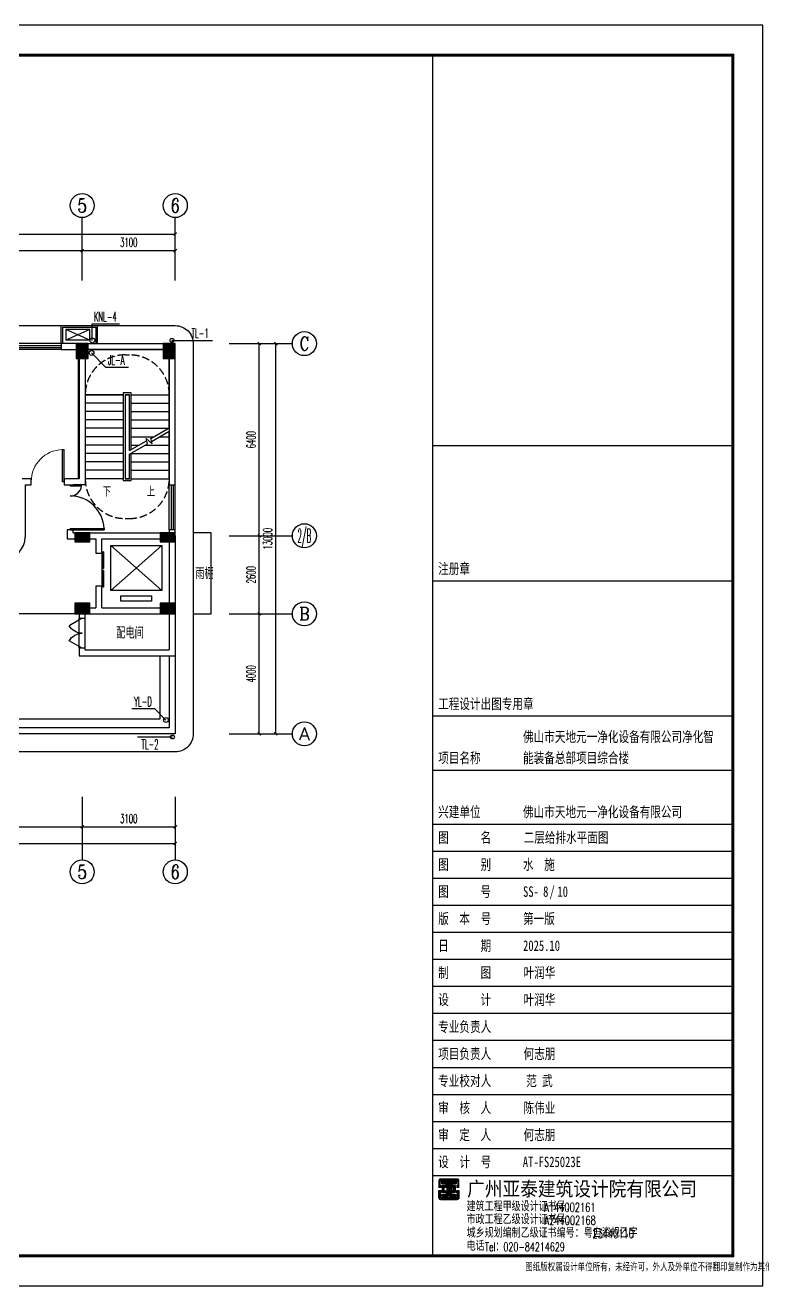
# Model space of a CAD drawing. Extents: x -1254782 to -617813, y -619975 to -323764.
# Drawn here: x -766242 to -741668, y -379629 to -337629 of the extents above; entities that cross this region are included whole.
import ezdxf
from ezdxf.enums import TextEntityAlignment as Align

# ---------------------------------------------------------------- set-up
doc = ezdxf.new("R2010")
doc.units = 0
doc.header["$LTSCALE"] = 1000
doc.header["$MEASUREMENT"] = 0
doc.linetypes.add('DASH', pattern=[0.35, 0.25, -0.1])
for name, color, linetype in [('2', 2, 'Continuous'), ('4', 4, 'Continuous'), ('9', 9, 'Continuous'), ('AC', 252, 'Continuous'), ('AXIS', 3, 'Continuous'), ('AXIS_TEXT', 7, 'Continuous'), ('DIM_SYMB', 3, 'Continuous'), ('EVTR', 2, 'Continuous'), ('K+T', 252, 'Continuous'), ('LATRINE', 6, 'Continuous'), ('PUB_TITLE', 4, 'Continuous'), ('STAIR', 2, 'Continuous'), ('TWT_LEAD', 3, 'Continuous'), ('TWT_TEXT', 7, 'Continuous'), ('VPIPE-给水', 1, 'Continuous'), ('VPIPE-雨水', 222, 'DASH'), ('WALL', 7, 'Continuous'), ('WALL-MOVE', 6, 'Continuous'), ('WINDOW', 4, 'Continuous'), ('框', 130, 'Continuous')]:
    doc.layers.add(name, color=color, linetype=linetype)
doc.styles.add('-宋体', font='simsun_0.shx', dxfattribs={"width": 0.8})
doc.styles.add('_TCH_AXIS', font='COMPLEX', dxfattribs={"bigfont": 'GBCBIG'})
doc.styles.add('_TCH_DIM', font='SIMPLEX.shx', dxfattribs={"width": 0.8, "bigfont": 'GBCBIG.shx'})
doc.styles.add('_TCH_DIM_T3', font='SIMPLEX.shx', dxfattribs={"width": 0.564706, "bigfont": 'GBCBIG.shx'})
doc.styles.add('COMPLEX', font='COMPLEX')
doc.styles.add('TBC', font='simhei_0.shx', dxfattribs={"width": 0.9})
doc.styles.add('天正', font='SIMPLEX.shx', dxfattribs={"width": 0.7, "bigfont": 'HZTXT.shx'})
doc.dimstyles.new('_TCH_ARCH&&100', dxfattribs={"dimtxt": 297.5, "dimasz": 100, "dimexe": 250, "dimexo": 300, "dimgap": 126.25, "dimtad": 1, "dimdec": 0, "dimzin": 0, "dimdsep": 46, "dimtxsty": '_TCH_DIM_T3', "dimblk": 'ARCHTICK', "dimcen": 0.09, "dimclrt": 7, "dimazin": 2, "dimtfac": 1, "dimtdec": 0, "dimtix": 1, "dimtmove": 2, "dimatfit": 3, "dimfxl": 1, "dimtolj": 1, "dimtzin": 0, "dimarcsym": 0})

# ---------------------------------------------------------------- blocks, each defined once
blk = doc.blocks.new('A$C545B6328')
at = {"layer": 'AC'}
for p, q in [((400, 450), (-400, 450)), ((-400, 450), (-400, 100)), ((400, 450), (-400, 100)), ((400, 100), (-400, 450)), ((400, 100), (400, 450)), ((400, 100), (-400, 100))]:
    blk.add_line(p, q, dxfattribs=at)
blk = doc.blocks.new('A$C66D56BDA')
at = {"layer": '9'}
for points in [[(0, 100), (400, 100), (400, 600), (0, 600)], [(3300, 600), (3000, 600), (3000, 100), (3300, 100)], [(6400, 100), (6800, 100), (6800, 600), (6400, 600)], [(13400, 100), (13800, 100), (13800, 600), (13400, 600)], [(20400, 100), (20800, 100), (20800, 600), (20400, 600)], [(27400, 100), (27800, 100), (27800, 600), (27400, 600)], [(30300, 100), (30700, 100), (30700, 600), (30300, 600)], [(3300, -5500), (3000, -5500), (3000, -6000), (3300, -6000)], [(27850, -6000), (27850, -5700), (27350, -5700), (27350, -6000)], [(30700, -6000), (30700, -5700), (30200, -5700), (30200, -6000)], [(6850, -8600), (6850, -8200), (6350, -8200), (6350, -8600)], [(13850, -8600), (13850, -8200), (13350, -8200), (13350, -8600)], [(20850, -8600), (20850, -8200), (20350, -8200), (20350, -8600)], [(27850, -8400), (27850, -8050), (27350, -8050), (27350, -8400)], [(30700, -8400), (30700, -8050), (30200, -8050), (30200, -8400)]]:
    blk.add_hatch(color=256, dxfattribs=at).paths.add_polyline_path(points)
h = blk.add_hatch(color=256, dxfattribs=at)
edge = h.paths.add_edge_path()
edge.add_line((125, -6000), (448, -6000))
edge.add_line((448, -6000), (448, -5100))
edge.add_line((448, -5100), (0, -5100))
edge.add_arc((3300, -5100), 3300, 180, 195.8266)
at = {"layer": 'WALL'}
for points in [[(0, 100), (400, 100), (400, 600), (0, 600)], [(3300, 600), (3000, 600), (3000, 100), (3300, 100)], [(6400, 100), (6800, 100), (6800, 600), (6400, 600)], [(13400, 100), (13800, 100), (13800, 600), (13400, 600)], [(20400, 100), (20800, 100), (20800, 600), (20400, 600)], [(27400, 100), (27800, 100), (27800, 600), (27400, 600)], [(30300, 100), (30700, 100), (30700, 600), (30300, 600)], [(3300, -5500), (3000, -5500), (3000, -6000), (3300, -6000)], [(27850, -6000), (27850, -5700), (27350, -5700), (27350, -6000)], [(30700, -6000), (30700, -5700), (30200, -5700), (30200, -6000)], [(6850, -8600), (6850, -8200), (6350, -8200), (6350, -8600)], [(13850, -8600), (13850, -8200), (13350, -8200), (13350, -8600)], [(20850, -8600), (20850, -8200), (20350, -8200), (20350, -8600)], [(27850, -8400), (27850, -8050), (27350, -8050), (27350, -8400)], [(30700, -8400), (30700, -8050), (30200, -8050), (30200, -8400)]]:
    blk.add_lwpolyline(points, close=True, dxfattribs=at)
blk.add_lwpolyline([(125, -6000), (448, -6000), (448, -5100), (0, -5100, 0.069167), (125, -6000, -0.123047)], format="xyb", dxfattribs=at)
blk = doc.blocks.new('$WINLIB2D$00000001')
at = {"color": 0}
for points in [[(-0.5, 0.5), (-0.5, -0.5)], [(-0.5, 0.5), (0.5, 0.5)], [(0.5, -0.5), (0.5, 0.5)], [(0.5, 0.167), (-0.5, 0.167)], [(0.5, -0.167), (-0.5, -0.167)], [(-0.5, -0.5), (0.5, -0.5)]]:
    blk.add_lwpolyline(points, dxfattribs=at)
blk = doc.blocks.new('$DORLIB2D$00000127')
at = {"color": 0}
for points in [[(-0.533, 0.795), (-0.533, 0.69)], [(-0.033, 0.795), (-0.533, 0.795)], [(-0.033, 0.795), (-0.033, 0.69)], [(0.533, 0.795), (0.033, 0.795)], [(0.033, 0.795), (0.033, 0.69)], [(0.533, 0.795), (0.533, 0.69)], [(-0.033, 0.69), (-0.533, 0.69)], [(0.5, 0.5), (-0.5, 0.5)], [(0.533, 0.69), (0.033, 0.69)]]:
    blk.add_lwpolyline(points, dxfattribs=at)
blk = doc.blocks.new('$DorLib2D$00000225')
at = {"color": 0}
for p, q in [((0.475, -0.001), (0.475, 0.752)), ((0.475, 0.752), (0.5, 0.752)), ((0.5, -0.001), (0.5, 0.752)), ((-0.5, 0), (-0.5, 0.252)), ((-0.475, 0.252), (-0.5, 0.252)), ((-0.475, 0), (-0.475, 0.252)), ((-0.475, 0), (-0.5, 0)), ((0.475, -0.001), (0.5, -0.001))]:
    blk.add_line(p, q, dxfattribs=at)
for centre, radius, start, end in [((0.505, -0.002), 0.755, 92.2493, 179.7238), ((-0.501, 0.003), 0.251, 359.7899, 84.0974)]:
    blk.add_arc(centre, radius, start, end, dxfattribs=at)
blk = doc.blocks.new('$DorLib2D$00000001')
for p, q in [((0.45, 0.975), (0.5, 0.975)), ((0.45, 0), (0.45, 0.975)), ((0.5, 0), (0.5, 0.975)), ((0.5, 0), (0.45, 0))]:
    blk.add_line(p, q)
at = {"lineweight": 13}
blk.add_arc((0.475, 0), 0.975, 91.4693, 180, dxfattribs=at)
blk = doc.blocks.new('$DorLib2D$00000231')
at = {"color": 0}
for p, q in [((-0.5, 0), (-0.25, 0.433)), ((0.5, 0), (0.25, 0.433))]:
    blk.add_line(p, q, dxfattribs=at)
for centre, start, end in [((-0.5, 0), 0, 60), ((0.5, 0), 120, 180)]:
    blk.add_arc(centre, 0.5, start, end, dxfattribs=at)
blk = doc.blocks.new('_ArchTick')
at = {"color": 0, "linetype": 'ByBlock', "const_width": 0.4}
blk.add_lwpolyline([(-0.5, -0.5), (0.5, 0.5)], dxfattribs=at)
blk = doc.blocks.new('*D203')
at = {"layer": 'AXIS', "color": 0, "lineweight": -2, "transparency": 16777216}
for p, q in [((4000, 2600), (4000, 1100)), ((34700, 2600), (34700, 1100)), ((4000, 1350), (34700, 1350))]:
    blk.add_line(p, q, dxfattribs=at)
at = {"layer": 'Defpoints', "color": 0, "transparency": 16777216}
for p in [(4000, 2900), (34700, 2900), (34700, 1350)]:
    blk.add_point(p, dxfattribs=at)
at = {"layer": 'AXIS', "color": 0, "lineweight": -2, "transparency": 16777216, "xscale": 100, "yscale": 100, "zscale": 100, "rotation": 180}
blk.add_blockref('_ArchTick', (4000, 1350), dxfattribs=at)
at = {"layer": 'AXIS', "color": 0, "lineweight": -2, "transparency": 16777216, "xscale": 100, "yscale": 100, "zscale": 100}
blk.add_blockref('_ArchTick', (34700, 1350), dxfattribs=at)
at = {"layer": 'AXIS', "color": 7, "transparency": 16777216, "insert": (19350, 1625), "char_height": 297.5, "attachment_point": 5, "style": '_TCH_DIM_T3'}
blk.add_mtext('\\A1;30700', dxfattribs=at)
blk = doc.blocks.new('*D207')
at = {"layer": 'AXIS', "color": 0, "lineweight": -2, "transparency": 16777216}
for p, q in [((24600, 2600), (24600, 1650)), ((31600, 2600), (31600, 1650)), ((24600, 1900), (31600, 1900))]:
    blk.add_line(p, q, dxfattribs=at)
at = {"layer": 'Defpoints', "color": 0, "transparency": 16777216}
for p in [(24600, 2900), (31600, 2900), (31600, 1900)]:
    blk.add_point(p, dxfattribs=at)
at = {"layer": 'AXIS', "color": 0, "lineweight": -2, "transparency": 16777216, "xscale": 100, "yscale": 100, "zscale": 100, "rotation": 180}
blk.add_blockref('_ArchTick', (24600, 1900), dxfattribs=at)
at = {"layer": 'AXIS', "color": 0, "lineweight": -2, "transparency": 16777216, "xscale": 100, "yscale": 100, "zscale": 100}
blk.add_blockref('_ArchTick', (31600, 1900), dxfattribs=at)
at = {"layer": 'AXIS', "color": 7, "transparency": 16777216, "insert": (28100, 2175), "char_height": 297.5, "attachment_point": 5, "style": '_TCH_DIM_T3'}
blk.add_mtext('\\A1;7000', dxfattribs=at)
blk = doc.blocks.new('*D208')
at = {"layer": 'AXIS', "color": 0, "lineweight": -2, "transparency": 16777216}
for p, q in [((31600, 2600), (31600, 1650)), ((34700, 2600), (34700, 1650)), ((31600, 1900), (34700, 1900))]:
    blk.add_line(p, q, dxfattribs=at)
at = {"layer": 'Defpoints', "color": 0, "transparency": 16777216}
for p in [(31600, 2900), (34700, 2900), (34700, 1900)]:
    blk.add_point(p, dxfattribs=at)
at = {"layer": 'AXIS', "color": 0, "lineweight": -2, "transparency": 16777216, "xscale": 100, "yscale": 100, "zscale": 100, "rotation": 180}
blk.add_blockref('_ArchTick', (31600, 1900), dxfattribs=at)
at = {"layer": 'AXIS', "color": 0, "lineweight": -2, "transparency": 16777216, "xscale": 100, "yscale": 100, "zscale": 100}
blk.add_blockref('_ArchTick', (34700, 1900), dxfattribs=at)
at = {"layer": 'AXIS', "color": 7, "transparency": 16777216, "insert": (33150, 2175), "char_height": 297.5, "attachment_point": 5, "style": '_TCH_DIM_T3'}
blk.add_mtext('\\A1;3100', dxfattribs=at)
blk = doc.blocks.new('*D209')
at = {"layer": 'AXIS', "color": 0, "lineweight": -2, "transparency": 16777216}
for p, q in [((4000, 20400), (4000, 21900)), ((34700, 20400), (34700, 21900)), ((4000, 21650), (34700, 21650))]:
    blk.add_line(p, q, dxfattribs=at)
at = {"layer": 'Defpoints', "color": 0, "transparency": 16777216}
for p in [(34700, 21650), (4000, 20100), (34700, 20100)]:
    blk.add_point(p, dxfattribs=at)
at = {"layer": 'AXIS', "color": 0, "lineweight": -2, "transparency": 16777216, "xscale": 100, "yscale": 100, "zscale": 100, "rotation": 180}
blk.add_blockref('_ArchTick', (4000, 21650), dxfattribs=at)
at = {"layer": 'AXIS', "color": 0, "lineweight": -2, "transparency": 16777216, "xscale": 100, "yscale": 100, "zscale": 100}
blk.add_blockref('_ArchTick', (34700, 21650), dxfattribs=at)
at = {"layer": 'AXIS', "color": 7, "transparency": 16777216, "insert": (19350, 21925), "char_height": 297.5, "attachment_point": 5, "style": '_TCH_DIM_T3'}
blk.add_mtext('\\A1;30700', dxfattribs=at)
blk = doc.blocks.new('*D213')
at = {"layer": 'AXIS', "color": 0, "lineweight": -2, "transparency": 16777216}
for p, q in [((24600, 20400), (24600, 21350)), ((24600, 21100), (31600, 21100)), ((31600, 20400), (31600, 21350))]:
    blk.add_line(p, q, dxfattribs=at)
at = {"layer": 'Defpoints', "color": 0, "transparency": 16777216}
for p in [(31600, 21100), (24600, 20100), (31600, 20100)]:
    blk.add_point(p, dxfattribs=at)
at = {"layer": 'AXIS', "color": 0, "lineweight": -2, "transparency": 16777216, "xscale": 100, "yscale": 100, "zscale": 100, "rotation": 180}
blk.add_blockref('_ArchTick', (24600, 21100), dxfattribs=at)
at = {"layer": 'AXIS', "color": 0, "lineweight": -2, "transparency": 16777216, "xscale": 100, "yscale": 100, "zscale": 100}
blk.add_blockref('_ArchTick', (31600, 21100), dxfattribs=at)
at = {"layer": 'AXIS', "color": 7, "transparency": 16777216, "insert": (28100, 21375), "char_height": 297.5, "attachment_point": 5, "style": '_TCH_DIM_T3'}
blk.add_mtext('\\A1;7000', dxfattribs=at)
blk = doc.blocks.new('*D214')
at = {"layer": 'AXIS', "color": 0, "lineweight": -2, "transparency": 16777216}
for p, q in [((31600, 20400), (31600, 21350)), ((31600, 21100), (34700, 21100)), ((34700, 20400), (34700, 21350))]:
    blk.add_line(p, q, dxfattribs=at)
at = {"layer": 'Defpoints', "color": 0, "transparency": 16777216}
for p in [(34700, 21100), (31600, 20100), (34700, 20100)]:
    blk.add_point(p, dxfattribs=at)
at = {"layer": 'AXIS', "color": 0, "lineweight": -2, "transparency": 16777216, "xscale": 100, "yscale": 100, "zscale": 100, "rotation": 180}
blk.add_blockref('_ArchTick', (31600, 21100), dxfattribs=at)
at = {"layer": 'AXIS', "color": 0, "lineweight": -2, "transparency": 16777216, "xscale": 100, "yscale": 100, "zscale": 100}
blk.add_blockref('_ArchTick', (34700, 21100), dxfattribs=at)
at = {"layer": 'AXIS', "color": 7, "transparency": 16777216, "insert": (33150, 21375), "char_height": 297.5, "attachment_point": 5, "style": '_TCH_DIM_T3'}
blk.add_mtext('\\A1;3100', dxfattribs=at)
blk = doc.blocks.new('_AXISO')
blk.add_circle((0, 0), 0.5)
at = {"layer": 'AXIS_TEXT', "style": 'COMPLEX', "width": 1.041667}
blk.add_attdef('A', text='', height=0.56, dxfattribs=at).set_placement((-0.25, -0.28), (0.25, -0.28), align=Align.FIT)
blk = doc.blocks.new('*D219')
at = {"layer": 'AXIS', "color": 0, "lineweight": -2, "transparency": 16777216}
for p, q in [((36800, 18000), (38300, 18000)), ((38050, 5000), (38050, 18000)), ((36800, 5000), (38300, 5000))]:
    blk.add_line(p, q, dxfattribs=at)
at = {"layer": 'Defpoints', "color": 0, "transparency": 16777216}
for p in [(36500, 18000), (38050, 18000), (36500, 5000)]:
    blk.add_point(p, dxfattribs=at)
at = {"layer": 'AXIS', "color": 0, "lineweight": -2, "transparency": 16777216, "xscale": 100, "yscale": 100, "zscale": 100}
for p, rotation in [((38050, 18000), 90), ((38050, 5000), 270)]:
    blk.add_blockref('_ArchTick', p, dxfattribs=dict(at, rotation=rotation))
at = {"layer": 'AXIS', "color": 7, "transparency": 16777216, "insert": (37775, 11500), "char_height": 297.5, "attachment_point": 5, "rotation": 90, "style": '_TCH_DIM_T3'}
blk.add_mtext('\\A1;13000', dxfattribs=at)
blk = doc.blocks.new('*D220')
at = {"layer": 'AXIS', "color": 0, "lineweight": -2, "transparency": 16777216}
for p, q in [((36800, 9000), (37750, 9000)), ((37500, 5000), (37500, 9000)), ((36800, 5000), (37750, 5000))]:
    blk.add_line(p, q, dxfattribs=at)
at = {"layer": 'Defpoints', "color": 0, "transparency": 16777216}
for p in [(36500, 9000), (37500, 9000), (36500, 5000)]:
    blk.add_point(p, dxfattribs=at)
at = {"layer": 'AXIS', "color": 0, "lineweight": -2, "transparency": 16777216, "xscale": 100, "yscale": 100, "zscale": 100}
for p, rotation in [((37500, 9000), 90), ((37500, 5000), 270)]:
    blk.add_blockref('_ArchTick', p, dxfattribs=dict(at, rotation=rotation))
at = {"layer": 'AXIS', "color": 7, "transparency": 16777216, "insert": (37225, 7000), "char_height": 297.5, "attachment_point": 5, "rotation": 90, "style": '_TCH_DIM_T3'}
blk.add_mtext('\\A1;4000', dxfattribs=at)
blk = doc.blocks.new('*D221')
at = {"layer": 'AXIS', "color": 0, "lineweight": -2, "transparency": 16777216}
for p, q in [((36800, 11600), (37750, 11600)), ((37500, 9000), (37500, 11600)), ((36800, 9000), (37750, 9000))]:
    blk.add_line(p, q, dxfattribs=at)
at = {"layer": 'Defpoints', "color": 0, "transparency": 16777216}
for p in [(36500, 11600), (37500, 11600), (36500, 9000)]:
    blk.add_point(p, dxfattribs=at)
at = {"layer": 'AXIS', "color": 0, "lineweight": -2, "transparency": 16777216, "xscale": 100, "yscale": 100, "zscale": 100}
for p, rotation in [((37500, 11600), 90), ((37500, 9000), 270)]:
    blk.add_blockref('_ArchTick', p, dxfattribs=dict(at, rotation=rotation))
at = {"layer": 'AXIS', "color": 7, "transparency": 16777216, "insert": (37225, 10300), "char_height": 297.5, "attachment_point": 5, "rotation": 90, "style": '_TCH_DIM_T3'}
blk.add_mtext('\\A1;2600', dxfattribs=at)
blk = doc.blocks.new('*D222')
at = {"layer": 'AXIS', "color": 0, "lineweight": -2, "transparency": 16777216}
for p, q in [((36800, 18000), (37750, 18000)), ((37500, 11600), (37500, 18000)), ((36800, 11600), (37750, 11600))]:
    blk.add_line(p, q, dxfattribs=at)
at = {"layer": 'Defpoints', "color": 0, "transparency": 16777216}
for p in [(36500, 18000), (37500, 18000), (36500, 11600)]:
    blk.add_point(p, dxfattribs=at)
at = {"layer": 'AXIS', "color": 0, "lineweight": -2, "transparency": 16777216, "xscale": 100, "yscale": 100, "zscale": 100}
for p, rotation in [((37500, 18000), 90), ((37500, 11600), 270)]:
    blk.add_blockref('_ArchTick', p, dxfattribs=dict(at, rotation=rotation))
at = {"layer": 'AXIS', "color": 7, "transparency": 16777216, "insert": (37225, 14800), "char_height": 297.5, "attachment_point": 5, "rotation": 90, "style": '_TCH_DIM_T3'}
blk.add_mtext('\\A1;6400', dxfattribs=at)
blk = doc.blocks.new('A$C29A34EED')
at = {"layer": '框'}
for p, q in [((0, 461), (0, 14461)), ((0, 14461), (2000, 14461)), ((500, 461), (500, 14461)), ((1000, 461), (1000, 14461)), ((1500, 461), (1500, 14461)), ((2000, 461), (2000, 14461)), ((2000, 12961), (0, 12961)), ((2000, 10961), (0, 10961)), ((2000, 9005), (0, 9005)), ((2000, 7461), (0, 7461)), ((2000, 5961), (0, 5961)), ((2000, 3961), (0, 3961)), ((2000, 2005), (0, 2005)), ((2000, 461), (0, 461))]:
    blk.add_line(p, q, dxfattribs=at)
at = {"layer": '框', "style": '_TCH_DIM', "width": 0.8}
for s, p in [('日 期', (462, 13120)), ('签  名', (466, 11253)), ('实  名', (466, 9253)), ('工艺机械', (1953, 7486)), ('专 业', (472, 7613)), ('电 气', (957, 7555)), ('空 调', (1460, 7573)), ('日 期', (462, 6120)), ('签  名', (466, 4253)), ('实  名', (466, 2253)), ('专 业', (480, 613)), ('建 筑', (967, 607)), ('结 构', (1470, 612)), ('给排水', (1970, 645)), ('会', (470, 12)), ('签', (1174, -12))]:
    blk.add_text(s, height=450, rotation=90, dxfattribs=at).set_placement(p)
blk = doc.blocks.new('A$C54597E38')
at = {"layer": '9'}
h = blk.add_hatch(dxfattribs=at)
h.set_pattern_fill('ANSI31', color=256, scale=70.630202, angle=135, style=0)
h.set_pattern_definition([(180, (-153496.256, -56662.455), (-2e-15, -8.82877527), [])])
edge = h.paths.add_edge_path()
edge.add_line((99, 458), (99, 400))
edge.add_line((99, 400), (0, 400))
edge.add_line((0, 400), (0, 620))
edge.add_arc((64, 620), 63.6, 90, 180, ccw=False)
edge.add_line((64, 683), (622, 683))
edge.add_arc((622, 620), 63.6, 0, 90, ccw=False)
edge.add_line((685, 620), (685, 396))
edge.add_line((685, 396), (594, 396))
edge.add_line((594, 396), (594, 463))
edge.add_line((594, 463), (614, 463))
edge.add_line((614, 463), (624, 463))
edge.add_line((624, 463), (624, 613))
edge.add_line((624, 613), (68, 613))
edge.add_line((68, 613), (68, 458))
edge.add_line((68, 458), (99, 458))
h.paths.add_polyline_path([(369, 293), (369, 582), (586, 582), (586, 519), (436, 519), (436, 458), (557, 458), (557, 225), (431, 225), (431, 166), (588, 166), (588, 112), (370, 112), (370, 226), (321, 226), (321, 112), (103, 112), (103, 166), (260, 166), (260, 225), (133, 225), (133, 458), (255, 458), (255, 519), (104, 519), (104, 582), (321, 582), (321, 293)])
h.paths.add_polyline_path([(196, 399), (265, 399), (265, 289), (196, 289)], flags=16)
h.paths.add_polyline_path([(494, 399), (425, 399), (425, 289), (494, 289)], flags=16)
edge = h.paths.add_edge_path()
edge.add_line((99, 225), (99, 283))
edge.add_line((99, 283), (0, 283))
edge.add_line((0, 283), (0, 64))
edge.add_arc((64, 64), 63.6, 180, 270)
edge.add_line((64, 0), (622, 0))
edge.add_arc((622, 64), 63.6, 270, 360)
edge.add_line((685, 64), (685, 287))
edge.add_line((685, 287), (594, 287))
edge.add_line((594, 287), (594, 220))
edge.add_line((594, 220), (614, 220))
edge.add_line((614, 220), (624, 220))
edge.add_line((624, 220), (624, 71))
edge.add_line((624, 71), (68, 71))
edge.add_line((68, 71), (68, 225))
edge.add_line((68, 225), (99, 225))
blk.add_lwpolyline([(369, 293), (369, 293), (369, 582), (586, 582), (586, 519), (436, 519), (436, 458), (557, 458), (557, 225), (431, 225), (431, 166), (588, 166), (588, 112), (370, 112), (370, 226), (321, 226), (321, 112), (103, 112), (103, 166), (260, 166), (260, 225), (133, 225), (133, 458), (255, 458), (255, 519), (104, 519), (104, 582), (321, 582), (321, 293), (369, 293)], dxfattribs=at)
blk.add_lwpolyline([(99, 225), (99, 283), (0, 283), (0, 64, 0.414214), (64, 0), (622, 0, 0.414214), (685, 64), (685, 287), (594, 287), (594, 220), (614, 220), (624, 220), (624, 71), (68, 71), (68, 225)], format="xyb", close=True, dxfattribs=at)
blk.add_lwpolyline([(494, 399), (425, 399), (425, 289), (494, 289)], close=True, dxfattribs=at)
blk = doc.blocks.new('框')
at = {"layer": '4'}
for p, q in [((-296744, 162730), (-296744, 136314)), ((-286744, 162730), (-286744, 136314))]:
    blk.add_line(p, q, dxfattribs=at)
at = {"layer": '框'}
for p, q in [((-296744, 176314), (-296744, 136314)), ((-286744, 176314), (-286744, 136314)), ((-296744, 163305), (-286744, 163305)), ((-296744, 158802), (-286744, 158802)), ((-296744, 154299), (-286744, 154299)), ((-296744, 152498), (-286744, 152498)), ((-296744, 150697), (-286744, 150697)), ((-296744, 149796), (-286744, 149796)), ((-296744, 148896), (-286744, 148896)), ((-296744, 147995), (-286744, 147995)), ((-296744, 147095), (-286744, 147095)), ((-296744, 146194), (-286744, 146194)), ((-296744, 145293), (-286744, 145293)), ((-296744, 144393), (-286744, 144393)), ((-296744, 143492), (-286744, 143492)), ((-296744, 142592), (-286744, 142592)), ((-296744, 141691), (-286744, 141691)), ((-296744, 140790), (-286744, 140790)), ((-296744, 139890), (-286744, 139890)), ((-296744, 138989), (-286744, 138989))]:
    blk.add_line(p, q, dxfattribs=at)
at = {"layer": '4'}
blk.add_blockref('A$C54597E38', (-296545, 138194), dxfattribs=at)
at = {"layer": 'TWT_TEXT', "style": 'TBC', "width": 0.9}
blk.add_text('广州亚泰建筑设计院有限公司', height=480, dxfattribs=at).set_placement((-295594, 138303))
at = {"layer": 'TWT_TEXT', "style": '_TCH_DIM'}
for s, height, p in [('建筑工程甲级设计证书号：', 300, (-295611, 137801)), ('市政工程乙级设计证书号：', 300, (-295611, 137369)), ('城乡规划编制乙级证书编号：粤自资规乙字', 300, (-295611, 136920)), ('电话', 300, (-295611, 136486)), ('图纸版权属设计单位所有，未经许可，外人及外单位不得翻印复制作为其他工程之用', 249.73, (-293659, 135803))]:
    blk.add_text(s, height=height, rotation=359.9997, dxfattribs=at).set_placement(p)
at = {"layer": 'TWT_TEXT', "style": '天正', "width": 0.67}
for s, height, p in [('A144002161', 300, (-293024, 137780)), ('A244002168', 300, (-293014, 137347)), ('23440110', 300, (-291419, 136901)), ('Tel：020-84214629', 290, (-295000, 136465))]:
    blk.add_text(s, height=height, rotation=359.9997, dxfattribs=at).set_placement(p)
at = {"layer": '框', "style": '-宋体', "width": 0.74}
for s, p in [('注册章', (-296559, 159033)), ('工程设计出图专用章', (-296559, 154530)), ('佛山市天地元一净化设备有限公司净化智', (-293732, 153432)), ('项目名称', (-296559, 152729)), ('能装备总部项目综合楼', (-293732, 152729)), ('兴建单位', (-296559, 150928)), ('佛山市天地元一净化设备有限公司', (-293732, 150928)), ('图      名', (-296559, 150075)), ('图      别', (-296559, 149174)), ('水  施', (-293732, 149174)), ('图      号', (-296559, 148273)), ('SS-  /', (-293732, 148273)), ('10', (-292587, 148273)), ('版  本  号', (-296559, 147373)), ('第一版', (-293732, 147373)), ('日      期', (-296559, 146472)), ('2025.10', (-293732, 146472)), ('制      图', (-296559, 145572)), ('设      计', (-296559, 144671)), ('专业负责人', (-296559, 143770)), ('项目负责人', (-296559, 142870)), ('专业校对人', (-296559, 141969)), ('审  核  人', (-296559, 141069)), ('审  定  人', (-296559, 140168)), ('设  计  号', (-296559, 139267)), ('AT-FS25023E', (-293740, 139267))]:
    blk.add_text(s, height=350, dxfattribs=at).set_placement(p)
for s, p in [('叶润华', (-293185, 145572)), ('叶润华', (-293185, 144671)), ('何志朋', (-293185, 142870)), ('范 武', (-293185, 141969)), ('陈伟业', (-293185, 141069)), ('何志朋', (-293185, 140168))]:
    blk.add_text(s, height=350, dxfattribs=at).set_placement(p, align=Align.CENTER)
blk = doc.blocks.new('A$C7517252D')
at = {"layer": '4'}
for name, p in [('A$C29A34EED', (0, 26072)), ('框', (344644, -135781))]:
    blk.add_blockref(name, p, dxfattribs=at)
blk = doc.blocks.new('A$C1E2347B9')
h = blk.add_hatch()
h.set_pattern_fill('ANSI31', color=256, scale=25)
h.set_pattern_definition([(45, (405925.765, -71326.428), (-28.0633004, 28.0633004), [])])
h.paths.add_polyline_path([(31480, 17500), (31500, 17500), (31500, 13500), (31480, 13500)])
for p, q in [((31500, 7850), (31500, 8850)), ((31700, 7850), (31700, 8850))]:
    blk.add_line(p, q)
blk.add_lwpolyline([(31480, 17500), (31500, 17500), (31500, 13500), (31480, 13500)], close=True)
at = {"layer": '4'}
blk.add_line((31350, 9000), (16350, 9000), dxfattribs=at)
blk.add_lwpolyline([(4000, 18600), (34700, 18600, -0.4142136), (35300, 18000), (35300, 5000, -0.4142136), (34700, 4400), (15850, 4400, -0.4142136), (15250, 5000), (15250, 8400), (7300, 8400, -0.4142135), (3400, 12300), (3400, 18000, -0.4142136)], format="xyb", close=True, dxfattribs=at)
blk.add_lwpolyline([(35300, 9000), (35900, 9000), (35900, 11700), (35300, 11700)], dxfattribs=at)
at = {"layer": '9'}
blk.add_lwpolyline([(16350, 9000), (16350, 5500), (34200, 5500), (34200, 7600)], dxfattribs=at)
at = {"layer": 'AXIS'}
for p, q in [((31600, 20100), (31600, 22200)), ((34700, 20100), (34700, 22200)), ((36500, 18000), (38600, 18000)), ((36500, 11600), (38600, 11600)), ((36500, 9000), (38600, 9000)), ((36500, 5000), (38600, 5000)), ((31600, 2900), (31600, 800)), ((34700, 2900), (34700, 800))]:
    blk.add_line(p, q, dxfattribs=at)
at = {"layer": 'DIM_SYMB'}
for points in [[(32362.5, 13360, 0, 0, 0), (32362.5, 17050, 0, 0, 0), (33837.5, 17050, 0, 0, 0), (33837.5, 15200, 80, 0, 0), (33837.5, 14900, 0, 0, 0)], [(33837.5, 13360, 0, 0, 0), (33837.5, 14320, 80, 0, 0), (33837.5, 14620, 0, 0, 0)]]:
    blk.add_lwpolyline(points, format="xyseb", dxfattribs=at)
at = {"layer": 'EVTR'}
for p, q in [((32550, 9775), (32550, 11275)), ((32550, 11275), (34250, 11275)), ((32550, 9775), (34250, 11275)), ((32550, 11275), (34250, 9775)), ((34250, 11275), (34250, 9775)), ((34250, 9775), (32550, 9775)), ((32890, 9425), (32890, 9600)), ((32890, 9600), (33910, 9600)), ((33910, 9425), (32890, 9425)), ((33910, 9600), (33910, 9425))]:
    blk.add_line(p, q, dxfattribs=at)
at = {"layer": 'K+T', "linetype": 'DASH'}
for p, q in [((33025, 17625), (33175, 17625)), ((33025, 12175), (33175, 12175))]:
    blk.add_line(p, q, dxfattribs=at)
for centre, start, end in [((33025, 16300), 90, 180), ((33175, 16300), 0, 90), ((33025, 13500), 180, 270), ((33175, 13500), 270, 0)]:
    blk.add_arc(centre, 1325, start, end, dxfattribs=at)
at = {"layer": 'LATRINE'}
for points in [[(30900, 18000), (30900, 18600), (32100, 18600), (32100, 18000)], [(30950, 18000), (30950, 18550), (32050, 18550), (32050, 18000)]]:
    blk.add_lwpolyline(points, dxfattribs=at)
at = {"layer": 'STAIR'}
for p, q in [((34500, 17800), (31700, 17800)), ((31700, 17800), (31700, 16300)), ((34500, 16300), (34500, 17800)), ((31700, 16300), (31700, 13500)), ((32965, 16300), (31700, 16300)), ((31700, 16300), (32965, 16300)), ((32965, 16020), (31700, 16020)), ((33235, 16360), (32965, 16360)), ((32965, 16360), (32965, 13440)), ((33025, 16300), (33025, 13500)), ((33175, 16300), (33025, 16300)), ((33025, 16300), (33025, 13500)), ((33025, 16300), (33175, 16300)), ((33175, 14435.2), (33175, 16300)), ((33175, 14435.2), (33175, 16300)), ((33235, 14469.9), (33235, 16360)), ((33235, 16300), (34500, 16300)), ((33235, 16300), (34500, 16300)), ((33235, 16020), (34500, 16020)), ((34500, 15200.2), (34500, 16300)), ((32965, 15740), (31700, 15740)), ((33235, 15740), (34500, 15740)), ((32965, 15460), (31700, 15460)), ((32965, 15180), (31700, 15180)), ((33235, 15460), (34500, 15460)), ((33235, 15180), (34465, 15180)), ((33884.6, 14844.9), (34500, 15200.2)), ((32965, 14900), (31700, 14900)), ((33175, 14435.2), (33746.3, 14765.1)), ((33235, 14900), (33980, 14900)), ((33773.1, 14665.1), (33726.9, 14837.4)), ((33726.9, 14837.4), (33933, 14664.5)), ((33933, 14664.5), (33884.6, 14844.9)), ((33911.4, 14744.9), (34500, 15084.8)), ((34180, 14900), (34500, 14900)), ((34500, 13500), (34500, 15084.8)), ((32965, 14620), (31700, 14620)), ((32965, 14340), (31700, 14340)), ((33175, 14319.8), (33773.1, 14665.1)), ((33175, 13500), (33175, 14319.8)), ((33175, 13500), (33175, 14319.8)), ((33235, 14620), (33495, 14620)), ((33235, 13440), (33235, 14354.4)), ((33235, 14340), (34500, 14340)), ((33695, 14620), (34500, 14620)), ((32965, 14060), (31700, 14060)), ((33235, 14060), (34500, 14060)), ((32965, 13780), (31700, 13780)), ((32965, 13500), (31700, 13500)), ((32965, 13440), (33235, 13440)), ((33025, 13500), (33175, 13500)), ((33175, 13500), (33025, 13500)), ((33235, 13780), (34500, 13780)), ((33235, 13500), (34500, 13500))]:
    blk.add_line(p, q, dxfattribs=at)
at = {"layer": 'WALL'}
for p, q in [((31600, 18000), (30900, 18000)), ((30900, 18000), (30900, 17800)), ((30900, 17800), (31500, 17800)), ((31500, 17800), (31500, 13500)), ((31600, 18000), (34700, 18000)), ((31700, 17800), (31700, 13300)), ((31700, 17800), (34500, 17800)), ((34500, 17800), (34500, 13300)), ((34700, 13300), (34700, 18000)), ((29900, 13500), (29600, 13500)), ((29900, 13300), (29900, 13500)), ((31200, 13500), (31000, 13500)), ((31000, 13500), (31000, 13300)), ((31500, 13500), (31200, 13500)), ((29700, 13300), (29900, 13300)), ((29700, 13300), (29700, 11550)), ((31000, 13300), (31100, 13300)), ((31100, 13300), (31300, 13300)), ((31700, 13300), (31300, 13300)), ((34500, 13300), (34700, 13300)), ((31300, 11800), (31100, 11800)), ((31100, 11800), (31100, 11500)), ((31300, 11700), (31300, 11800)), ((34700, 11800), (34500, 11800)), ((34500, 11800), (34500, 11700)), ((34700, 11600), (34700, 11800)), ((31100, 11500), (32050, 11500)), ((31300, 11700), (32150, 11700)), ((32050, 11500), (32050, 11025)), ((32150, 11700), (34500, 11700)), ((32250, 11025), (32250, 11500)), ((32250, 11500), (34500, 11500)), ((34500, 11500), (34500, 9200)), ((34700, 11600), (34700, 9100)), ((32050, 11025), (32250, 11025)), ((32250, 9925), (32050, 9925)), ((32050, 9925), (32050, 9200)), ((32250, 9200), (32250, 9925)), ((31350, 9200), (31600, 9200)), ((31350, 9200), (31350, 9000)), ((31350, 9000), (31500, 9000)), ((31500, 9000), (31500, 8850)), ((31500, 8850), (31700, 8850)), ((31600, 9200), (32050, 9200)), ((31700, 8850), (31700, 9000)), ((31700, 9000), (32150, 9000)), ((32150, 9000), (34500, 9000)), ((32250, 9200), (34500, 9200)), ((34500, 9000), (34500, 7800)), ((34700, 9100), (34700, 7600)), ((31700, 7850), (31500, 7850)), ((31500, 7850), (31500, 7600)), ((31500, 7600), (34700, 7600)), ((31700, 7800), (31700, 7850)), ((31700, 7800), (34500, 7800))]:
    blk.add_line(p, q, dxfattribs=at)
blk.add_arc((29000, 11550), 700, 270, 0, dxfattribs=at)
at = {"layer": 'WALL-MOVE'}
for points in [[(34700, 7600), (34700, 5000), (15850, 5000), (15850, 9000)], [(34500, 7600), (34500, 5200), (16050, 5200), (16050, 9000)]]:
    blk.add_lwpolyline(points, dxfattribs=at)
for name, p in [('A$C545B6328', (31456.2, 18017.2)), ('A$C66D56BDA', (4000, 17400))]:
    blk.add_blockref(name, p)
at = {"layer": 'AXIS'}
ref = blk.add_blockref('_AXISO', (31600, 22600), dxfattribs=dict(at, xscale=800, yscale=800, zscale=800))
ref.add_attrib('A', '5', dxfattribs={"layer": 'AXIS_TEXT', "height": 465.9, "style": '_TCH_AXIS'}).set_placement((31444.7, 22367), (31755.3, 22367), align=Align.FIT)
ref = blk.add_blockref('_AXISO', (34700, 22600), dxfattribs=dict(at, xscale=800, yscale=800, zscale=800))
ref.add_attrib('A', '6', dxfattribs={"layer": 'AXIS_TEXT', "height": 465.9, "style": '_TCH_AXIS'}).set_placement((34544.7, 22367), (34855.3, 22367), align=Align.FIT)
ref = blk.add_blockref('_AXISO', (39000, 18000), dxfattribs=dict(at, xscale=800, yscale=800, zscale=800))
ref.add_attrib('A', 'C', dxfattribs={"layer": 'AXIS_TEXT', "height": 455.7, "style": '_TCH_AXIS'}).set_placement((38837.3, 17772.2), (39162.7, 17772.2), align=Align.FIT)
ref = blk.add_blockref('_AXISO', (39000, 11600), dxfattribs=dict(at, xscale=800, yscale=800, zscale=800))
ref.add_attrib('A', '2/B', dxfattribs={"layer": 'AXIS_TEXT', "height": 452.55, "style": '_TCH_AXIS', "width": 0.355932}).set_placement((38773.7, 11373.7), (39226.3, 11373.7), align=Align.FIT)
ref = blk.add_blockref('_AXISO', (39000, 9000), dxfattribs=dict(at, xscale=800, yscale=800, zscale=800))
ref.add_attrib('A', 'B', dxfattribs={"layer": 'AXIS_TEXT', "height": 435.3, "style": '_TCH_AXIS'}).set_placement((38823.8, 8782.4), (39176.2, 8782.4), align=Align.FIT)
ref = blk.add_blockref('_AXISO', (39000, 5000), dxfattribs=dict(at, xscale=800, yscale=800, zscale=800))
ref.add_attrib('A', 'A', dxfattribs={"layer": 'AXIS_TEXT', "height": 425.2, "style": '_TCH_AXIS'}).set_placement((38817.8, 4787.4), (39182.2, 4787.4), align=Align.FIT)
ref = blk.add_blockref('_AXISO', (31600, 400), dxfattribs=dict(at, xscale=800, yscale=800, zscale=800))
ref.add_attrib('A', '5', dxfattribs={"layer": 'AXIS_TEXT', "height": 465.9, "style": '_TCH_AXIS'}).set_placement((31444.7, 167), (31755.3, 167), align=Align.FIT)
ref = blk.add_blockref('_AXISO', (34700, 400), dxfattribs=dict(at, xscale=800, yscale=800, zscale=800))
ref.add_attrib('A', '6', dxfattribs={"layer": 'AXIS_TEXT', "height": 465.9, "style": '_TCH_AXIS'}).set_placement((34544.7, 167), (34855.3, 167), align=Align.FIT)
at = {"layer": 'WINDOW', "xscale": -2500, "yscale": 200, "zscale": -2500}
blk.add_blockref('$WINLIB2D$00000001', (29650, 17900), dxfattribs=at)
at = {"layer": 'WINDOW'}
for name, p, xscale, yscale, zscale, rotation in [('$DorLib2D$00000001', (30450, 13400), -1100, -1100, -1100, 180), ('$DorLib2D$00000225', (31200, 12550), 1500, 1500, 1500, 270), ('$WINLIB2D$00000001', (34600, 12550), -1500, 200, -1500, 270), ('$DORLIB2D$00000127', (32150, 10475), -1100, 200, -1100, 270), ('$DorLib2D$00000231', (31600, 8350), 1000, -1000, 1000, 270)]:
    blk.add_blockref(name, p, dxfattribs=dict(at, xscale=xscale, yscale=yscale, zscale=zscale, rotation=rotation))
at = {"layer": 'DIM_SYMB', "color": 7, "style": '_TCH_DIM', "width": 0.8}
for s, p in [('下', (32286.5, 12905)), ('上', (33754.1, 12905))]:
    blk.add_text(s, height=337.6, dxfattribs=at).set_placement(p)
at = {"layer": 'TWT_TEXT', "style": '_TCH_DIM', "width": 0.8}
for s, p in [('雨棚', (35366.3, 10153.5)), ('配电间', (32728.9, 8174.1))]:
    blk.add_text(s, height=385.82, dxfattribs=at).set_placement(p)
at = {"layer": 'AXIS'}
for p1, p2, distance, picture, middle in [((4000, 20100), (34700, 20100), 1550, '*D209', (19350, 21925)), ((24600, 20100), (31600, 20100), 1000, '*D213', (28100, 21375)), ((31600, 20100), (34700, 20100), 1000, '*D214', (33150, 21375)), ((36500, 5000), (36500, 18000), -1550, '*D219', (37775, 11500)), ((36500, 11600), (36500, 18000), -1000, '*D222', (37225, 14800)), ((36500, 9000), (36500, 11600), -1000, '*D221', (37225, 10300)), ((36500, 5000), (36500, 9000), -1000, '*D220', (37225, 7000)), ((4000, 2900), (34700, 2900), -1550, '*D203', (19350, 1625)), ((24600, 2900), (31600, 2900), -1000, '*D207', (28100, 2175)), ((31600, 2900), (34700, 2900), -1000, '*D208', (33150, 2175))]:
    dim = blk.add_aligned_dim(p1=p1, p2=p2, distance=distance, dimstyle='_TCH_ARCH&&100', dxfattribs=at)
    dim.commit()
    dim.dimension.update_dxf_attribs({"geometry": picture, "text_midpoint": middle})

msp = doc.modelspace()

# ---------------------------------------------------------------- linework, layer by layer
at = {"layer": '2'}
for centre in [(-761352.8, -348128.3), (-761337.9, -361344.9)]:
    msp.add_circle(centre, 64, dxfattribs=at)
at = {"layer": 'PUB_TITLE'}
msp.add_lwpolyline([(-801068, -379628.7), (-741668, -379628.7), (-741668, -337628.7), (-801068, -337628.7)], close=True, dxfattribs=at)
at = {"layer": 'PUB_TITLE', "const_width": 100}
msp.add_lwpolyline([(-798568, -378628.7), (-742668, -378628.7), (-742668, -338628.7), (-798568, -338628.7)], close=True, dxfattribs=at)
at = {"layer": 'TWT_LEAD'}
for p, q in [((-764007.4, -348128.6), (-764007.4, -347579)), ((-764007.4, -347579), (-763096.5, -347579)), ((-761352.8, -348128.3), (-760866.1, -348128.3)), ((-760866.1, -348128.3), (-760004.9, -348128.3)), ((-764032.2, -348548.9), (-763565.8, -349018.8)), ((-763565.8, -349018.8), (-762804.8, -349018.8)), ((-761926.8, -360404.3), (-762687.8, -360404.3)), ((-761552.8, -360778.3), (-761926.8, -360404.3)), ((-761639.2, -361344.9), (-762500.4, -361344.9)), ((-761337.9, -361344.9), (-761639.2, -361344.9))]:
    msp.add_line(p, q, dxfattribs=at)
at = {"layer": 'VPIPE-给水', "linetype": 'Continuous'}
msp.add_circle((-764032.2, -348548.9), 80, dxfattribs=at)
at = {"layer": 'VPIPE-雨水', "linetype": 'Continuous'}
for centre in [(-764007.4, -348128.6), (-761552.8, -360778.3)]:
    msp.add_circle(centre, 80, dxfattribs=at)

# ---------------------------------------------------------------- block references
at = {"layer": '4'}
msp.add_blockref('A$C7517252D', (-800568, -379161.3), dxfattribs=at)
at = {"layer": '9'}
msp.add_blockref('A$C1E2347B9', (-795942.5, -366238.6), dxfattribs=at)

# ---------------------------------------------------------------- texts
at = {"layer": 'TWT_LEAD', "color": 7, "style": '天正', "width": 0.525}
for s, p in [('KNL-4', (-763955.9, -347499)), ('TL-1', (-760699.5, -348048.3)), ('JL-A', (-763485.3, -348938.8)), ('YL-D', (-762615.3, -360324.3)), ('TL-2', (-762369.8, -361744.9))]:
    msp.add_text(s, height=320, dxfattribs=at).set_placement(p)
at = {"layer": '框', "style": '-宋体', "width": 0.74}
msp.add_text('二层给排水平面图', height=350, dxfattribs=at).set_placement((-749634.6, -364868))
msp.add_text('8', height=350, dxfattribs=at).set_placement((-748899.4, -366667.5), align=Align.CENTER)

doc.saveas('drawing.dxf')
